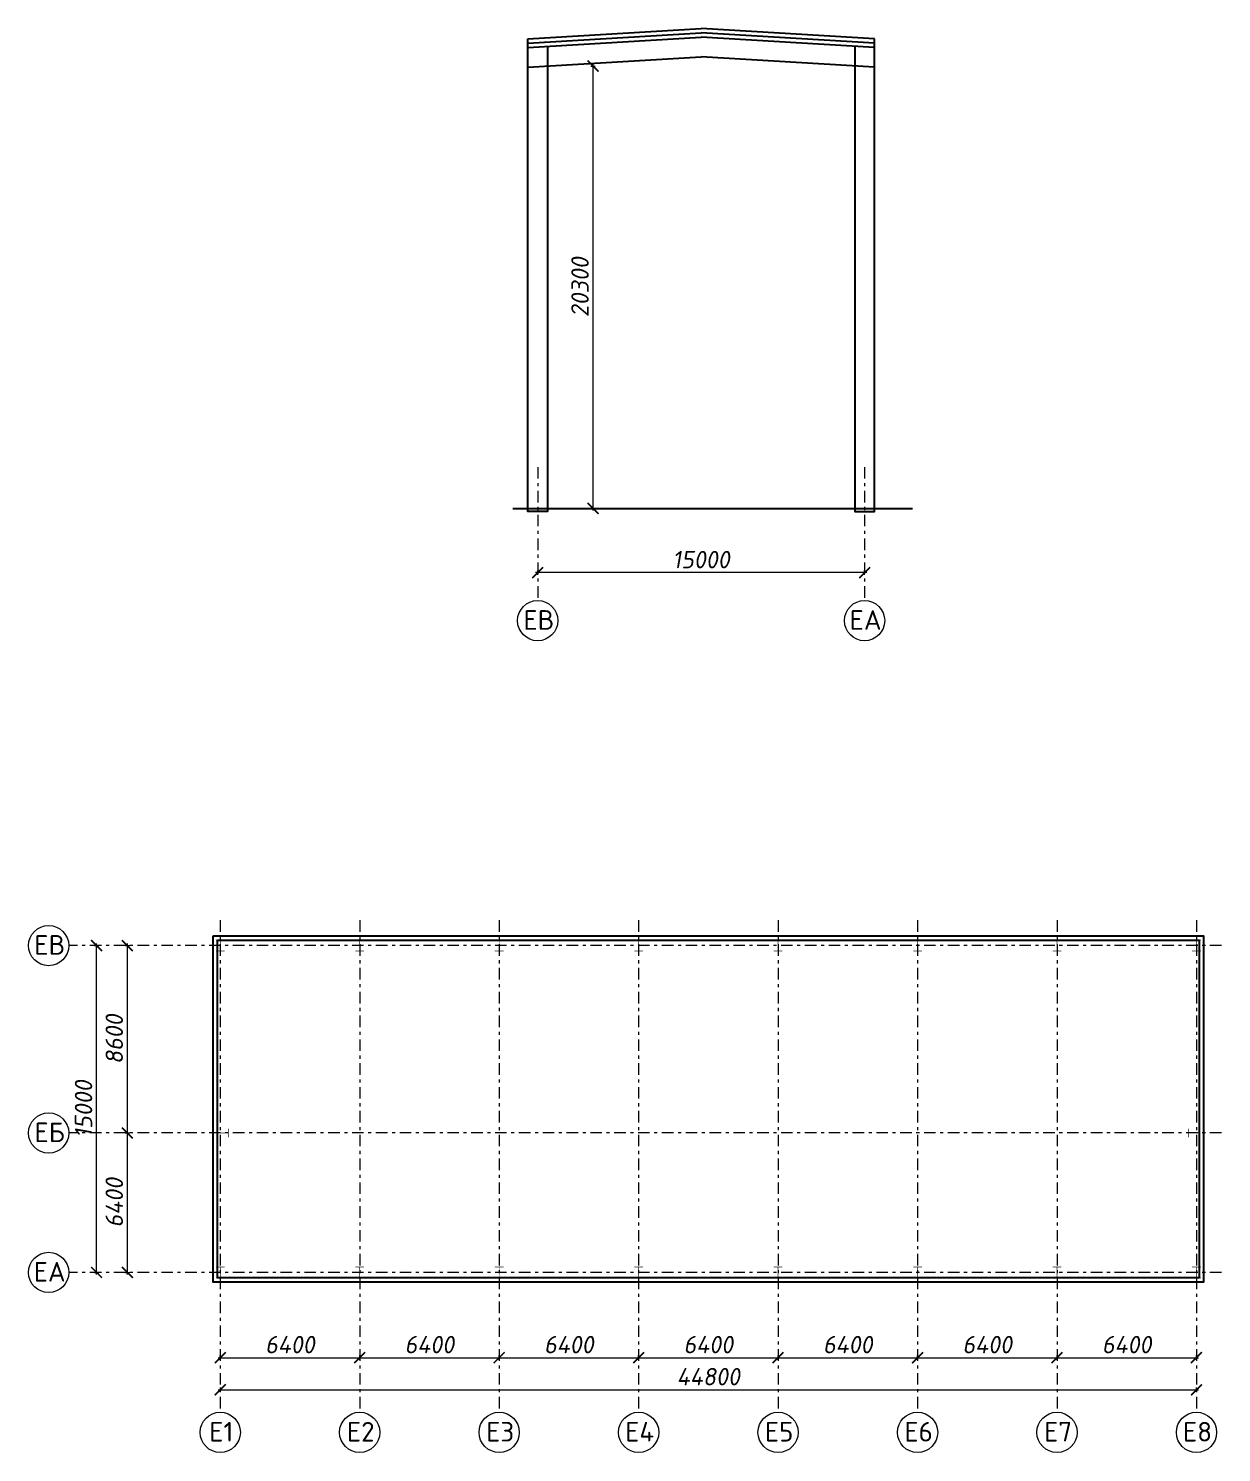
# Model space of a CAD drawing. Header units: millimetres. Extents: x -2648 to 2168491, y -277796 to 297800.
# Drawn here: x 1869684 to 1924434, y 68342 to 133696 of the extents above; entities that cross this region are included whole.
import ezdxf
from ezdxf.enums import TextEntityAlignment as Align

# ---------------------------------------------------------------- set-up
doc = ezdxf.new("R2010")
doc.units = ezdxf.units.MM
doc.linetypes.add('Штрихштриховая', pattern=[1093.611073, 529.166651, -211.666656, 141.111112, -211.666656])
doc.layers.get('0').update_dxf_attribs({"lineweight": 0})
doc.layers.get('Defpoints').update_dxf_attribs({"color": 252})
doc.layers.add('Axes', color=1, linetype='Continuous')
doc.layers.add('Dimension', color=162, linetype='Continuous', lineweight=25)
doc.layers.add('я_12', color=1, linetype='Continuous', lineweight=20)
doc.styles.add('Лена', font='isocpeur.ttf', dxfattribs={"oblique": 10})
doc.dimstyles.new('S-100', dxfattribs={"dimscale": 100, "dimtxt": 1, "dimasz": 1.5, "dimexe": 1, "dimexo": 1, "dimgap": 1, "dimtad": 1, "dimdec": 0, "dimzin": 0, "dimdsep": 46, "dimtxsty": 'Лена', "dimblk": 'ARCHTICK', "dimcen": 2, "dimdle": 1, "dimclrd": 256, "dimclre": 256, "dimclrt": 256, "dimadec": 0, "dimazin": 0, "dimtfac": 1, "dimtdec": 0, "dimtmove": 1, "dimatfit": 2, "dimfxl": 1, "dimtolj": 1, "dimtzin": 0, "dimlwd": 20, "dimlwe": 20, "dimarcsym": 0})

# ---------------------------------------------------------------- blocks, each defined once
blk = doc.blocks.new('_ArchTick')
at = {"color": 0, "linetype": 'ByBlock', "const_width": 0.15}
blk.add_lwpolyline([(-0.5, -0.5), (0.5, 0.5)], dxfattribs=at)
blk = doc.blocks.new('*D470')
at = {"layer": 'Defpoints', "color": 0, "lineweight": -2, "ltscale": 100, "transparency": 16777216}
for p in [(1884884, 72695), (1878484, 72395), (1884884, 70190)]:
    blk.add_point(p, dxfattribs=at)
at = {"layer": 'Dimension', "lineweight": 20, "ltscale": 100, "transparency": 16777216}
for p, q in [((1878384, 72695), (1884984, 72695)), ((1878484, 72595), (1878484, 72795)), ((1884884, 72595), (1884884, 72795))]:
    blk.add_line(p, q, dxfattribs=at)
at = {"layer": 'Dimension', "lineweight": 20, "ltscale": 100, "transparency": 16777216, "xscale": 500, "yscale": 500, "zscale": 500, "rotation": 180}
blk.add_blockref('_ArchTick', (1878484, 72695), dxfattribs=at)
at = {"layer": 'Dimension', "lineweight": 20, "ltscale": 100, "transparency": 16777216, "xscale": 500, "yscale": 500, "zscale": 500}
blk.add_blockref('_ArchTick', (1884884, 72695), dxfattribs=at)
at = {"layer": 'Dimension', "lineweight": -2, "ltscale": 100, "transparency": 16777216, "insert": (1881684, 73295), "char_height": 800, "attachment_point": 5, "style": 'Лена'}
blk.add_mtext('\\A1;6400', dxfattribs=at)
blk = doc.blocks.new('*D471')
at = {"layer": 'Defpoints', "color": 0, "lineweight": -2, "ltscale": 100, "transparency": 16777216}
for p in [(1878484, 72535), (1923284, 71223), (1923284, 70190)]:
    blk.add_point(p, dxfattribs=at)
at = {"layer": 'Dimension', "lineweight": 20, "ltscale": 100, "transparency": 16777216}
for p, q in [((1878484, 71323), (1878484, 71123)), ((1923284, 71123), (1923284, 71323)), ((1878384, 71223), (1923384, 71223))]:
    blk.add_line(p, q, dxfattribs=at)
at = {"layer": 'Dimension', "lineweight": 20, "ltscale": 100, "transparency": 16777216, "xscale": 500, "yscale": 500, "zscale": 500, "rotation": 180}
blk.add_blockref('_ArchTick', (1878484, 71223), dxfattribs=at)
at = {"layer": 'Dimension', "lineweight": 20, "ltscale": 100, "transparency": 16777216, "xscale": 500, "yscale": 500, "zscale": 500}
blk.add_blockref('_ArchTick', (1923284, 71223), dxfattribs=at)
at = {"layer": 'Dimension', "lineweight": -2, "ltscale": 100, "transparency": 16777216, "insert": (1900884, 71823), "char_height": 800, "attachment_point": 5, "style": 'Лена'}
blk.add_mtext('\\A1;44800', dxfattribs=at)
blk = doc.blocks.new('*D473')
at = {"layer": 'Defpoints', "color": 0, "lineweight": -2, "ltscale": 100, "transparency": 16777216}
for p in [(1871532, 91607), (1872810, 91607), (1871532, 76607)]:
    blk.add_point(p, dxfattribs=at)
at = {"layer": 'Dimension', "lineweight": 20, "ltscale": 100, "transparency": 16777216}
for p, q in [((1872710, 91607), (1872910, 91607)), ((1872810, 76507), (1872810, 91707)), ((1872710, 76607), (1872910, 76607))]:
    blk.add_line(p, q, dxfattribs=at)
at = {"layer": 'Dimension', "lineweight": 20, "ltscale": 100, "transparency": 16777216, "xscale": 500, "yscale": 500, "zscale": 500}
for p, rotation in [((1872810, 91607), 90), ((1872810, 76607), 270)]:
    blk.add_blockref('_ArchTick', p, dxfattribs=dict(at, rotation=rotation))
at = {"layer": 'Dimension', "lineweight": -2, "ltscale": 100, "transparency": 16777216, "insert": (1872210, 84107), "char_height": 800, "attachment_point": 5, "rotation": 90, "style": 'Лена'}
blk.add_mtext('\\A1;15000', dxfattribs=at)
blk = doc.blocks.new('*D472')
at = {"layer": 'Defpoints', "color": 0, "lineweight": -2, "ltscale": 100, "transparency": 16777216}
for p in [(1871532, 83007), (1874221, 83007), (1871532, 76607)]:
    blk.add_point(p, dxfattribs=at)
at = {"layer": 'Dimension', "lineweight": 20, "ltscale": 100, "transparency": 16777216}
for p, q in [((1874121, 83007), (1874321, 83007)), ((1874221, 76507), (1874221, 83107)), ((1874121, 76607), (1874321, 76607))]:
    blk.add_line(p, q, dxfattribs=at)
at = {"layer": 'Dimension', "lineweight": 20, "ltscale": 100, "transparency": 16777216, "xscale": 500, "yscale": 500, "zscale": 500}
for p, rotation in [((1874221, 83007), 90), ((1874221, 76607), 270)]:
    blk.add_blockref('_ArchTick', p, dxfattribs=dict(at, rotation=rotation))
at = {"layer": 'Dimension', "lineweight": -2, "ltscale": 100, "transparency": 16777216, "insert": (1873621, 79807), "char_height": 800, "attachment_point": 5, "rotation": 90, "style": 'Лена'}
blk.add_mtext('\\A1;6400', dxfattribs=at)
blk = doc.blocks.new('*D474')
at = {"layer": 'Defpoints', "color": 0, "lineweight": -2, "ltscale": 100, "transparency": 16777216}
for p in [(1891284, 72695), (1884884, 72395), (1891284, 70190)]:
    blk.add_point(p, dxfattribs=at)
at = {"layer": 'Dimension', "lineweight": 20, "ltscale": 100, "transparency": 16777216}
for p, q in [((1884784, 72695), (1891384, 72695)), ((1884884, 72595), (1884884, 72795)), ((1891284, 72595), (1891284, 72795))]:
    blk.add_line(p, q, dxfattribs=at)
at = {"layer": 'Dimension', "lineweight": 20, "ltscale": 100, "transparency": 16777216, "xscale": 500, "yscale": 500, "zscale": 500, "rotation": 180}
blk.add_blockref('_ArchTick', (1884884, 72695), dxfattribs=at)
at = {"layer": 'Dimension', "lineweight": 20, "ltscale": 100, "transparency": 16777216, "xscale": 500, "yscale": 500, "zscale": 500}
blk.add_blockref('_ArchTick', (1891284, 72695), dxfattribs=at)
at = {"layer": 'Dimension', "lineweight": -2, "ltscale": 100, "transparency": 16777216, "insert": (1888084, 73295), "char_height": 800, "attachment_point": 5, "style": 'Лена'}
blk.add_mtext('\\A1;6400', dxfattribs=at)
blk = doc.blocks.new('*D475')
at = {"layer": 'Defpoints', "color": 0, "lineweight": -2, "ltscale": 100, "transparency": 16777216}
for p in [(1897684, 72695), (1891284, 72395), (1897684, 70190)]:
    blk.add_point(p, dxfattribs=at)
at = {"layer": 'Dimension', "lineweight": 20, "ltscale": 100, "transparency": 16777216}
for p, q in [((1891184, 72695), (1897784, 72695)), ((1891284, 72595), (1891284, 72795)), ((1897684, 72595), (1897684, 72795))]:
    blk.add_line(p, q, dxfattribs=at)
at = {"layer": 'Dimension', "lineweight": 20, "ltscale": 100, "transparency": 16777216, "xscale": 500, "yscale": 500, "zscale": 500, "rotation": 180}
blk.add_blockref('_ArchTick', (1891284, 72695), dxfattribs=at)
at = {"layer": 'Dimension', "lineweight": 20, "ltscale": 100, "transparency": 16777216, "xscale": 500, "yscale": 500, "zscale": 500}
blk.add_blockref('_ArchTick', (1897684, 72695), dxfattribs=at)
at = {"layer": 'Dimension', "lineweight": -2, "ltscale": 100, "transparency": 16777216, "insert": (1894484, 73295), "char_height": 800, "attachment_point": 5, "style": 'Лена'}
blk.add_mtext('\\A1;6400', dxfattribs=at)
blk = doc.blocks.new('*D476')
at = {"layer": 'Defpoints', "color": 0, "lineweight": -2, "ltscale": 100, "transparency": 16777216}
for p in [(1904084, 72695), (1897684, 72395), (1904084, 70190)]:
    blk.add_point(p, dxfattribs=at)
at = {"layer": 'Dimension', "lineweight": 20, "ltscale": 100, "transparency": 16777216}
for p, q in [((1897584, 72695), (1904184, 72695)), ((1897684, 72595), (1897684, 72795)), ((1904084, 72595), (1904084, 72795))]:
    blk.add_line(p, q, dxfattribs=at)
at = {"layer": 'Dimension', "lineweight": 20, "ltscale": 100, "transparency": 16777216, "xscale": 500, "yscale": 500, "zscale": 500, "rotation": 180}
blk.add_blockref('_ArchTick', (1897684, 72695), dxfattribs=at)
at = {"layer": 'Dimension', "lineweight": 20, "ltscale": 100, "transparency": 16777216, "xscale": 500, "yscale": 500, "zscale": 500}
blk.add_blockref('_ArchTick', (1904084, 72695), dxfattribs=at)
at = {"layer": 'Dimension', "lineweight": -2, "ltscale": 100, "transparency": 16777216, "insert": (1900884, 73295), "char_height": 800, "attachment_point": 5, "style": 'Лена'}
blk.add_mtext('\\A1;6400', dxfattribs=at)
blk = doc.blocks.new('*D477')
at = {"layer": 'Defpoints', "color": 0, "lineweight": -2, "ltscale": 100, "transparency": 16777216}
for p in [(1910484, 72695), (1904084, 72395), (1910484, 70190)]:
    blk.add_point(p, dxfattribs=at)
at = {"layer": 'Dimension', "lineweight": 20, "ltscale": 100, "transparency": 16777216}
for p, q in [((1903984, 72695), (1910584, 72695)), ((1904084, 72595), (1904084, 72795)), ((1910484, 72595), (1910484, 72795))]:
    blk.add_line(p, q, dxfattribs=at)
at = {"layer": 'Dimension', "lineweight": 20, "ltscale": 100, "transparency": 16777216, "xscale": 500, "yscale": 500, "zscale": 500, "rotation": 180}
blk.add_blockref('_ArchTick', (1904084, 72695), dxfattribs=at)
at = {"layer": 'Dimension', "lineweight": 20, "ltscale": 100, "transparency": 16777216, "xscale": 500, "yscale": 500, "zscale": 500}
blk.add_blockref('_ArchTick', (1910484, 72695), dxfattribs=at)
at = {"layer": 'Dimension', "lineweight": -2, "ltscale": 100, "transparency": 16777216, "insert": (1907284, 73295), "char_height": 800, "attachment_point": 5, "style": 'Лена'}
blk.add_mtext('\\A1;6400', dxfattribs=at)
blk = doc.blocks.new('*D478')
at = {"layer": 'Defpoints', "color": 0, "lineweight": -2, "ltscale": 100, "transparency": 16777216}
for p in [(1916884, 72695), (1910484, 72395), (1916884, 70190)]:
    blk.add_point(p, dxfattribs=at)
at = {"layer": 'Dimension', "lineweight": 20, "ltscale": 100, "transparency": 16777216}
for p, q in [((1910384, 72695), (1916984, 72695)), ((1910484, 72595), (1910484, 72795)), ((1916884, 72595), (1916884, 72795))]:
    blk.add_line(p, q, dxfattribs=at)
at = {"layer": 'Dimension', "lineweight": 20, "ltscale": 100, "transparency": 16777216, "xscale": 500, "yscale": 500, "zscale": 500, "rotation": 180}
blk.add_blockref('_ArchTick', (1910484, 72695), dxfattribs=at)
at = {"layer": 'Dimension', "lineweight": 20, "ltscale": 100, "transparency": 16777216, "xscale": 500, "yscale": 500, "zscale": 500}
blk.add_blockref('_ArchTick', (1916884, 72695), dxfattribs=at)
at = {"layer": 'Dimension', "lineweight": -2, "ltscale": 100, "transparency": 16777216, "insert": (1913684, 73295), "char_height": 800, "attachment_point": 5, "style": 'Лена'}
blk.add_mtext('\\A1;6400', dxfattribs=at)
blk = doc.blocks.new('*D479')
at = {"layer": 'Defpoints', "color": 0, "lineweight": -2, "ltscale": 100, "transparency": 16777216}
for p in [(1923284, 72695), (1916884, 72395), (1923284, 70190)]:
    blk.add_point(p, dxfattribs=at)
at = {"layer": 'Dimension', "lineweight": 20, "ltscale": 100, "transparency": 16777216}
for p, q in [((1916784, 72695), (1923384, 72695)), ((1916884, 72595), (1916884, 72795)), ((1923284, 72595), (1923284, 72795))]:
    blk.add_line(p, q, dxfattribs=at)
at = {"layer": 'Dimension', "lineweight": 20, "ltscale": 100, "transparency": 16777216, "xscale": 500, "yscale": 500, "zscale": 500, "rotation": 180}
blk.add_blockref('_ArchTick', (1916884, 72695), dxfattribs=at)
at = {"layer": 'Dimension', "lineweight": 20, "ltscale": 100, "transparency": 16777216, "xscale": 500, "yscale": 500, "zscale": 500}
blk.add_blockref('_ArchTick', (1923284, 72695), dxfattribs=at)
at = {"layer": 'Dimension', "lineweight": -2, "ltscale": 100, "transparency": 16777216, "insert": (1920084, 73295), "char_height": 800, "attachment_point": 5, "style": 'Лена'}
blk.add_mtext('\\A1;6400', dxfattribs=at)
blk = doc.blocks.new('*D480')
at = {"layer": 'Defpoints', "color": 0, "lineweight": -2, "ltscale": 100, "transparency": 16777216}
for p in [(1871532, 91607), (1874221, 91607), (1871532, 83007)]:
    blk.add_point(p, dxfattribs=at)
at = {"layer": 'Dimension', "lineweight": 20, "ltscale": 100, "transparency": 16777216}
for p, q in [((1874121, 91607), (1874321, 91607)), ((1874221, 82907), (1874221, 91707)), ((1874121, 83007), (1874321, 83007))]:
    blk.add_line(p, q, dxfattribs=at)
at = {"layer": 'Dimension', "lineweight": 20, "ltscale": 100, "transparency": 16777216, "xscale": 500, "yscale": 500, "zscale": 500}
for p, rotation in [((1874221, 91607), 90), ((1874221, 83007), 270)]:
    blk.add_blockref('_ArchTick', p, dxfattribs=dict(at, rotation=rotation))
at = {"layer": 'Dimension', "lineweight": -2, "ltscale": 100, "transparency": 16777216, "insert": (1873621, 87307), "char_height": 800, "attachment_point": 5, "rotation": 90, "style": 'Лена'}
blk.add_mtext('\\A1;8600', dxfattribs=at)
blk = doc.blocks.new('*D572')
at = {"layer": 'Defpoints', "color": 0, "lineweight": -2, "ltscale": 100, "transparency": 16777216}
for p in [(1893053, 108722), (1893053, 107444), (1908053, 107444)]:
    blk.add_point(p, dxfattribs=at)
at = {"layer": 'Dimension', "lineweight": 20, "ltscale": 100, "transparency": 16777216}
for p, q in [((1908153, 108722), (1892953, 108722)), ((1893053, 108622), (1893053, 108822)), ((1908053, 108622), (1908053, 108822))]:
    blk.add_line(p, q, dxfattribs=at)
at = {"layer": 'Dimension', "lineweight": 20, "ltscale": 100, "transparency": 16777216, "xscale": 500, "yscale": 500, "zscale": 500, "rotation": 180}
blk.add_blockref('_ArchTick', (1893053, 108722), dxfattribs=at)
at = {"layer": 'Dimension', "lineweight": 20, "ltscale": 100, "transparency": 16777216, "xscale": 500, "yscale": 500, "zscale": 500}
blk.add_blockref('_ArchTick', (1908053, 108722), dxfattribs=at)
at = {"layer": 'Dimension', "lineweight": -2, "ltscale": 100, "transparency": 16777216, "insert": (1900553, 109322), "char_height": 800, "attachment_point": 5, "style": 'Лена'}
blk.add_mtext('\\A1;15000', dxfattribs=at)
blk = doc.blocks.new('*D573')
at = {"layer": 'Defpoints', "color": 0, "lineweight": -2, "ltscale": 100, "transparency": 16777216}
for p in [(1893503, 131972), (1895594, 131972), (1894939, 111672)]:
    blk.add_point(p, dxfattribs=at)
at = {"layer": 'Dimension', "lineweight": 20, "ltscale": 100, "transparency": 16777216}
for p, q in [((1895594, 111572), (1895594, 132072)), ((1895494, 131972), (1895694, 131972)), ((1895494, 111672), (1895694, 111672))]:
    blk.add_line(p, q, dxfattribs=at)
at = {"layer": 'Dimension', "lineweight": 20, "ltscale": 100, "transparency": 16777216, "xscale": 500, "yscale": 500, "zscale": 500}
for p, rotation in [((1895594, 131972), 90), ((1895594, 111672), 270)]:
    blk.add_blockref('_ArchTick', p, dxfattribs=dict(at, rotation=rotation))
at = {"layer": 'Dimension', "lineweight": -2, "ltscale": 100, "transparency": 16777216, "insert": (1894994, 121822), "char_height": 800, "attachment_point": 5, "rotation": 90, "style": 'Лена'}
blk.add_mtext('\\A1;20300', dxfattribs=at)

msp = doc.modelspace()

# ---------------------------------------------------------------- linework, layer by layer
at = {"lineweight": -2, "ltscale": 100}
for p, q in [((1892602.9, 132817.9), (1900552.9, 133294.9)), ((1908502.9, 132817.9), (1900552.9, 133294.9)), ((1891908.5, 111671.9), (1910252.9, 111671.9))]:
    msp.add_line(p, q, dxfattribs=at)
for points in [[(1892602.9, 133218.6), (1900552.9, 133695.6)], [(1892602.9, 133018.2), (1900552.9, 133495.2)], [(1908502.9, 133218.6), (1900552.9, 133695.6)], [(1908502.9, 133018.2), (1900552.9, 133495.2)], [(1892602.9, 132817.9), (1900552.9, 133294.9)], [(1893502.9, 132871.9), (1893502.9, 111521.9), (1892602.9, 111521.9), (1892602.9, 133218.6)], [(1908502.9, 132817.9), (1900552.9, 133294.9)], [(1907602.9, 132871.9), (1907602.9, 111521.9), (1908502.9, 111521.9), (1908502.9, 133218.6)], [(1892602.9, 131917.9), (1900552.9, 132394.9)], [(1908502.9, 131917.9), (1900552.9, 132394.9)]]:
    msp.add_lwpolyline(points, dxfattribs=at)
for points in [[(1878157.4, 92056.6), (1923611.4, 92056.6), (1923611.4, 76156.6), (1878157.4, 76156.6)], [(1878357.4, 91856.6), (1923411.4, 91856.6), (1923411.4, 76356.6), (1878357.4, 76356.6)]]:
    msp.add_lwpolyline(points, close=True, dxfattribs=at)
at = {"lineweight": -2, "ltscale": 100, "const_width": 30}
for points in [[(1878284.4, 91856.6), (1878684.4, 91856.6)], [(1878484.4, 91856.6), (1878484.4, 91356.6)], [(1884684.4, 91856.6), (1885084.4, 91856.6)], [(1884884.4, 91856.6), (1884884.4, 91356.6)], [(1891084.4, 91856.6), (1891484.4, 91856.6)], [(1891284.4, 91856.6), (1891284.4, 91356.6)], [(1897484.4, 91856.6), (1897884.4, 91856.6)], [(1897684.4, 91856.6), (1897684.4, 91356.6)], [(1903884.4, 91856.6), (1904284.4, 91856.6)], [(1904084.4, 91856.6), (1904084.4, 91356.6)], [(1910284.4, 91856.6), (1910684.4, 91856.6)], [(1910484.4, 91856.6), (1910484.4, 91356.6)], [(1916684.4, 91856.6), (1917084.4, 91856.6)], [(1916884.4, 91856.6), (1916884.4, 91356.6)], [(1923084.4, 91856.6), (1923484.4, 91856.6)], [(1923284.4, 91856.6), (1923284.4, 91356.6)], [(1878284.4, 91356.6), (1878684.4, 91356.6)], [(1884684.4, 91356.6), (1885084.4, 91356.6)], [(1891084.4, 91356.6), (1891484.4, 91356.6)], [(1897484.4, 91356.6), (1897884.4, 91356.6)], [(1903884.4, 91356.6), (1904284.4, 91356.6)], [(1910284.4, 91356.6), (1910684.4, 91356.6)], [(1916684.4, 91356.6), (1917084.4, 91356.6)], [(1923084.4, 91356.6), (1923484.4, 91356.6)], [(1878357.4, 83206.6), (1878357.4, 82806.6)], [(1878857.4, 83006.6), (1878357.4, 83006.6)], [(1878857.4, 83206.6), (1878857.4, 82806.6)], [(1922911.4, 83206.6), (1922911.4, 82806.6)], [(1923411.4, 83006.6), (1922911.4, 83006.6)], [(1923411.4, 83206.6), (1923411.4, 82806.6)], [(1878284.4, 76856.6), (1878684.4, 76856.6)], [(1878484.4, 76856.6), (1878484.4, 76356.6)], [(1884684.4, 76856.6), (1885084.4, 76856.6)], [(1884884.4, 76856.6), (1884884.4, 76356.6)], [(1891084.4, 76856.6), (1891484.4, 76856.6)], [(1891284.4, 76856.6), (1891284.4, 76356.6)], [(1897484.4, 76856.6), (1897884.4, 76856.6)], [(1897684.4, 76856.6), (1897684.4, 76356.6)], [(1903884.4, 76856.6), (1904284.4, 76856.6)], [(1904084.4, 76856.6), (1904084.4, 76356.6)], [(1910284.4, 76856.6), (1910684.4, 76856.6)], [(1910484.4, 76856.6), (1910484.4, 76356.6)], [(1916684.4, 76856.6), (1917084.4, 76856.6)], [(1916884.4, 76856.6), (1916884.4, 76356.6)], [(1923084.4, 76856.6), (1923484.4, 76856.6)], [(1923284.4, 76856.6), (1923284.4, 76356.6)], [(1878284.4, 76356.6), (1878684.4, 76356.6)], [(1884684.4, 76356.6), (1885084.4, 76356.6)], [(1891084.4, 76356.6), (1891484.4, 76356.6)], [(1897484.4, 76356.6), (1897884.4, 76356.6)], [(1903884.4, 76356.6), (1904284.4, 76356.6)], [(1910284.4, 76356.6), (1910684.4, 76356.6)], [(1916684.4, 76356.6), (1917084.4, 76356.6)], [(1923084.4, 76356.6), (1923484.4, 76356.6)]]:
    msp.add_lwpolyline(points, dxfattribs=at)
at = {"layer": 'я_12', "linetype": 'Штрихштриховая'}
for p, q in [((1893052.9, 113569.5), (1893052.9, 107443.8)), ((1908052.9, 113569.5), (1908052.9, 107443.8)), ((1878484.4, 92766.3), (1878484.4, 70190.1)), ((1884884.4, 92766.3), (1884884.4, 70190.1)), ((1891284.4, 92766.3), (1891284.4, 70190.1)), ((1897684.4, 92766.3), (1897684.4, 70190.1)), ((1904084.4, 92766.3), (1904084.4, 70190.1)), ((1910484.4, 92766.3), (1910484.4, 70190.1)), ((1916884.4, 92766.3), (1916884.4, 70190.1)), ((1923284.4, 92766.3), (1923284.4, 70190.1)), ((1924433.5, 91606.6), (1871532, 91606.6)), ((1924433.5, 83006.6), (1871532, 83006.6)), ((1924433.5, 76606.6), (1871532, 76606.6))]:
    msp.add_line(p, q, dxfattribs=at)
at = {"layer": 'я_12', "linetype": 'Continuous', "ltscale": 5}
for centre in [(1893052.9, 106519.8), (1908052.9, 106519.8), (1870608, 91606.6), (1870608, 83006.6), (1870608, 76606.6), (1878484.4, 69266.1), (1884884.4, 69266.1), (1891284.4, 69266.1), (1897684.4, 69266.1), (1904084.4, 69266.1), (1910484.4, 69266.1), (1916884.4, 69266.1), (1923284.4, 69266.1)]:
    msp.add_circle(centre, 924, dxfattribs=at)

# ---------------------------------------------------------------- texts
at = {"layer": 'Axes', "style": 'Лена'}
for s, p in [('ЕВ', (1893097.3, 106100.4)), ('ЕА', (1908097.3, 106100.4)), ('ЕВ', (1870652.4, 91187.3)), ('ЕБ', (1870652.4, 82587.3)), ('ЕА', (1870652.4, 76187.3)), ('Е1', (1878528.9, 68846.8)), ('Е2', (1884928.9, 68846.8)), ('Е3', (1891328.9, 68846.8)), ('Е4', (1897728.9, 68846.8)), ('Е5', (1904128.9, 68846.8)), ('Е6', (1910528.9, 68846.8)), ('Е7', (1916928.9, 68846.8)), ('Е8', (1923328.9, 68846.8))]:
    msp.add_text(s, height=900, dxfattribs=at).set_placement(p, align=Align.CENTER)

# ---------------------------------------------------------------- dimensions: what is measured, and where the dimension line sits
at = {"layer": 'Dimension', "color": 1, "lineweight": -2, "ltscale": 100}
for base, p1, p2, angle, picture, middle in [((1895593.9, 131971.9), (1894939, 111671.9), (1893502.9, 131971.9), 90, '*D573', (1894993.9, 121821.9)), ((1893052.9, 108722.3), (1908052.9, 107443.8), (1893052.9, 107443.8), 180, '*D572', (1900552.9, 109322.3)), ((1872810.5, 91606.6), (1871532, 76606.6), (1871532, 91606.6), 90, '*D473', (1872210.5, 84106.6)), ((1874220.9, 91606.6), (1871532, 83006.6), (1871532, 91606.6), 90, '*D480', (1873620.9, 87306.6)), ((1874220.9, 83006.6), (1871532, 76606.6), (1871532, 83006.6), 90, '*D472', (1873620.9, 79806.6))]:
    dim = msp.add_linear_dim(base=base, p1=p1, p2=p2, angle=angle, dimstyle='S-100', override={"dimtxt": 8, "dimasz": 5, "dimgap": 2, "dimtxsty": 'Лена', "dimatfit": 3, "dimfxlon": 1}, dxfattribs=at)
    dim.commit()
    dim.dimension.update_dxf_attribs({"geometry": picture, "text_midpoint": middle})
for base, p1, p2, picture, middle in [((1884884.4, 72695.4), (1878484.4, 72394.6), (1884884.4, 70190.1), '*D470', (1881684.4, 73295.4)), ((1891284.4, 72695.4), (1884884.4, 72394.6), (1891284.4, 70190.1), '*D474', (1888084.4, 73295.4)), ((1897684.4, 72695.4), (1891284.4, 72394.6), (1897684.4, 70190.1), '*D475', (1894484.4, 73295.4)), ((1904084.4, 72695.4), (1897684.4, 72394.6), (1904084.4, 70190.1), '*D476', (1900884.4, 73295.4)), ((1910484.4, 72695.4), (1904084.4, 72394.6), (1910484.4, 70190.1), '*D477', (1907284.4, 73295.4)), ((1916884.4, 72695.4), (1910484.4, 72394.6), (1916884.4, 70190.1), '*D478', (1913684.4, 73295.4)), ((1923284.4, 72695.4), (1916884.4, 72394.6), (1923284.4, 70190.1), '*D479', (1920084.4, 73295.4)), ((1923284.4, 71223.1), (1878484.4, 72535.2), (1923284.4, 70190.1), '*D471', (1900884.4, 71823.1))]:
    dim = msp.add_linear_dim(base=base, p1=p1, p2=p2, dimstyle='S-100', override={"dimtxt": 8, "dimasz": 5, "dimgap": 2, "dimtxsty": 'Лена', "dimatfit": 3, "dimfxlon": 1}, dxfattribs=at)
    dim.commit()
    dim.dimension.update_dxf_attribs({"geometry": picture, "text_midpoint": middle})

doc.saveas('drawing.dxf')
